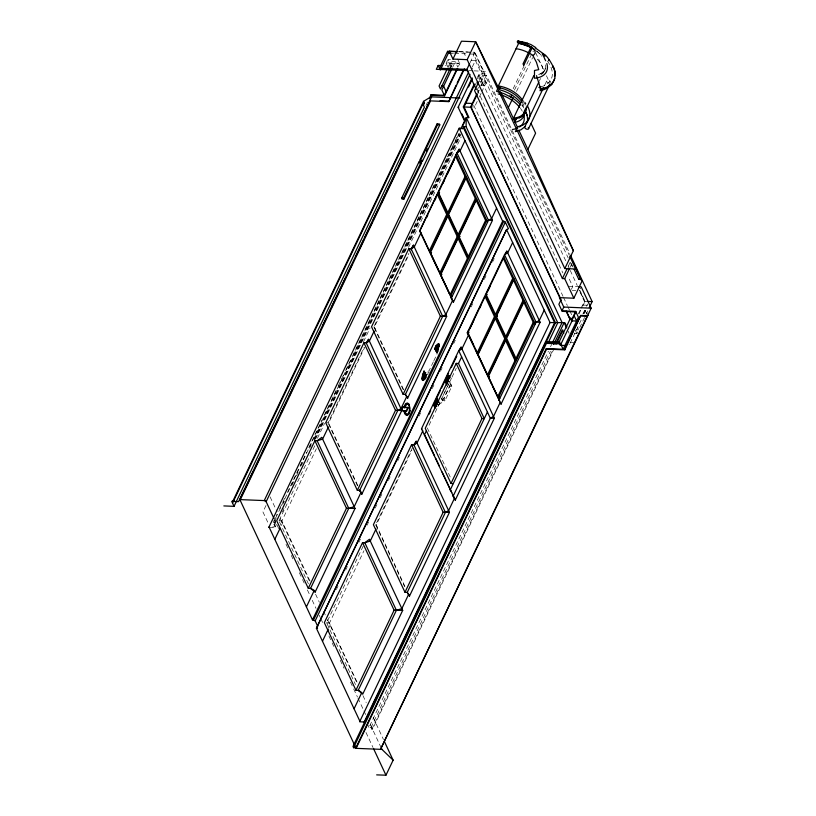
<?xml version="1.0" encoding="UTF-8"?>
<svg xmlns="http://www.w3.org/2000/svg" width="816" height="816" viewBox="0 0 816 816"><rect width="100%" height="100%" fill="white"/><g stroke="black" fill="none" stroke-linecap="round" stroke-linejoin="round"><path stroke-width="0.61" stroke-dasharray="4.08 3.06" d="M425.942 105.611L427.584 102.163M447.525 60.353L446.138 63.271L459.847 63.821L458.204 67.249M448.086 67.096L450.738 61.537L455.308 61.72L457.796 67.055L459.592 63.291L445.893 62.73L449.218 69.85M450.136 67.901L451.064 65.963L445.199 65.729M451.085 66.779L452.146 64.556L450.738 61.537M452.656 67.279L455.308 61.72M479.42 80.458L482.654 73.685L473.515 54.131L474.412 52.244L469.557 52.051M470.118 62.608L474.963 52.438L472.474 52.336M472.321 66.953L475.391 60.506L469.169 60.251M266.006 505.481L262.936 511.928L268.331 523.474M477.493 77.224L478.584 74.939L486.356 75.256L570.017 254.245M477.472 78.734L479.267 74.96L484.255 85.629L479.951 85.456M475.126 85.262L476.473 82.436M477.401 89.587L478.472 87.332M480.634 82.814L484.939 73.777L474.963 52.438M477.564 92.422L478.625 90.199M480.746 85.751L482.338 82.416L486.224 82.569L481.97 91.474M478.186 92.361L479.247 90.137M481.379 85.69L486.356 75.256M275.675 521.006L272.932 526.759L275.216 526.85L273.136 522.403L276.981 514.355M279.715 508.603L285.202 497.097M287.405 492.497L299.472 467.191M300.023 466.038L306.602 452.237M308.795 447.637L321.963 420.036M324.156 415.436L329.093 405.083M331.296 400.483L336.233 390.13M338.426 385.529L343.363 375.176M345.556 370.576L350.492 360.223M352.685 355.623L447.056 157.774M447.607 156.631L451.442 148.573M451.993 147.431L458.572 133.62M273.136 522.403L275.196 522.485L274.36 520.71L459.296 132.977M278.705 528.574L275.043 520.741L276.695 517.283M283.274 503.482L284.376 501.177M292.057 485.071L293.699 481.624M296.453 475.871L298.095 472.413M301.39 465.508L303.032 462.06M309.621 448.249L311.263 444.802M314.007 439.049L459.979 133.008M314.619 439.365L459.969 134.63M314.69 439.671L460.081 134.854M475.391 60.506L485.367 81.845L483.572 85.609L478.584 74.939M268.78 527.462L273.35 527.646L275.543 523.046M315.598 439.049L461.03 134.161M477.197 101.48L474.545 107.039L471.638 106.927M479.318 97.033L481.44 92.585M275.216 526.85L276.308 524.545M282.346 511.897L283.988 508.45M317.444 438.304L324.574 423.351M363.518 341.71L370.107 327.91M408.5 247.411L461.152 137.017M281.683 524.933L282.744 522.719L278.98 520.843L314.976 445.373M325.757 422.78L328.042 422.872L364.018 347.443M374.381 325.727L408.898 253.348M310.039 581.125L281.908 520.945L316.333 448.78M357.796 485.54L328.593 423.065L364.721 347.33M403.583 389.538L374.381 327.063L409.102 254.286M513.182 88.699L523.913 66.208M514.498 90.015L533.062 51.082L533.552 51.326M516.518 91.392L532.613 57.65M541.253 74.786L542.263 72.685A23.582 13.994 25.5 0 0 545.088 62.23M539.458 80.743L540.539 78.489M543.16 72.991L544.67 69.829M544.578 85.415L546.873 80.631M433.337 361.814L429.114 370.668L427.451 371.708M433.867 360.703L437.029 354.062M336.355 589.56L337.997 586.123M345.678 570.027L347.32 566.579M358.826 542.456L360.468 539.009M367.047 525.218L368.689 521.771M375.268 507.98L376.91 504.533M380.205 497.648L381.847 494.2M388.426 480.41L390.068 476.962M397.739 460.877L399.381 457.429M419.108 416.068L420.76 412.621M432.266 388.487L433.908 385.04M440.487 371.249L442.129 367.802M453.635 343.679L455.287 340.231M471.179 306.908L472.821 303.46M484.327 279.327L485.979 275.879M492.548 262.099L494.2 258.652M363.171 546.159L326.624 622.781L355.531 684.614M412.213 448.239L375.686 524.8L404.593 586.643M357.061 682.105L329.47 623.067L363.967 550.739M404.909 586.327L376.247 525.004L411.815 450.422M328.736 628.126L330.296 624.852L326.624 622.781L329.47 623.067M437.906 406.562L439.345 403.553M449.891 382.235L451.819 386.325L444.995 400.625L442.711 400.534L441.711 398.402L447.484 386.294M449.259 382.867L427.523 428.441L451.146 478.972M449.81 381.735L451.442 378.308M451.982 377.176L456.328 368.057M448.759 384.601L449.534 386.223L442.711 400.534L439.396 402.604M450.82 384.183L443.996 398.494L439.263 401.452M568.344 266.138L570.506 261.62L573.097 267.179M570.098 267.362L571.71 263.976M571.394 289.333L572.74 286.508L568.038 276.43M554.176 348.473L372.535 729.3L371.851 729.269L371.015 727.495L368.965 727.413L548.362 351.288M550.565 346.688L551.657 344.383M371.015 727.495L550.423 351.37M581.114 308.142L584.389 301.277L579.401 290.608L580.747 287.793M371.851 729.269L553.493 348.442M578.391 313.854L580.574 309.284M579.034 313.976L582.155 307.214M582.685 306.102L585.072 301.308L580.084 290.639L579.401 290.608M582.859 314.038L586.041 307.367M586.571 306.255L587.632 304.031M583.471 313.772L585.082 310.376L585.766 310.406L587.561 314.252M570.149 343.159L582.002 318.311M584.154 313.793L585.766 310.406M574.525 333.499L576.892 333.601L578.238 330.776M579.748 327.604L585.582 315.374M586.112 314.262L587.704 310.927M544.139 71.471L545.71 68.554M540.906 86.833L544.955 85.486L549.392 82.059L551.871 77.469A33.68 19.982 25.5 0 0 547.393 61.037M543.517 72.155L538.672 74.95M427.604 373.136L429.502 371.953M426.788 374.881L428.451 373.84M438.365 404.777L444.995 400.625L443.996 398.494L441.711 398.402M538.58 74.623L542.263 72.685M278.98 520.843L281.908 520.945M458.755 51.612L468.343 52M458.776 51.785L471.23 52.285M450.901 53.203L453.41 53.305M454.675 53.356L468.486 53.927M469.741 53.978L473.515 54.131M450.483 59.486L447.984 59.384L452.38 68.789M469.18 70.655L472.923 70.808M474.178 70.859L487.907 71.42M482.654 73.685L484.939 73.777M478.655 78.775L484.561 79.019L568.201 257.958M476.921 81.498L485.367 81.845M568.293 286.324L578.779 286.753M572.159 290.323L575.78 290.465M584.389 301.277L585.072 301.308M586.755 301.726L584.807 301.645L579.421 290.108M583.277 305.072L587.999 305.266M576.32 329.735L578.687 329.827M570.068 342.567L573.852 342.72M568.925 344.26L569.609 344.291M449.534 386.223L451.819 386.325L449.494 381.439M274.36 520.71L275.043 520.741M374.381 327.063L373.83 326.869L375.217 328.848M328.042 422.872L328.593 423.065M376.247 525.004L375.686 524.8L377.074 526.779M471.811 68.044L472.739 68.595M536.714 51.235L538.458 52.479M535.643 52.652L544.282 71.125M546.434 75.745L549.392 82.059M522.23 104.591L523.78 107.896M474.412 52.244L569.272 255.184M570.353 262.579L572.516 267.189M482.338 82.416L565.937 261.263M568.089 265.883L569.711 269.341M570.251 270.494L577.259 285.498M585.082 310.376L586.582 313.579M463.498 51.796L466.12 57.406M477.278 89.882L562.887 273.013M457.603 59.027L459.847 63.821M473.719 105.264L562.999 296.279M563.54 297.432L567.314 305.51M567.854 306.663L569.476 310.121M570.007 311.273L571.628 314.741M577.442 327.165L578.269 328.94M575.27 330.133L576.892 333.601M568.13 331.143L569.119 333.285M374.36 328.012L403.267 389.854M328.573 424.014L357.479 485.857M270.106 496.893L277.032 511.714M280.235 518.558L309.652 581.522M315.578 594.201L319.342 602.269M323.656 611.49L325.268 614.948M327.42 619.558L357.041 682.951M362.967 695.63L366.2 702.545M373.198 717.529L383.428 739.429M279.511 521.985L308.417 583.828M286.028 544.231L288.64 549.831M291.261 555.421L292.873 558.878M299.329 572.689L302.022 578.452M302.563 579.605L304.174 583.063M307.408 589.968L310.1 595.721M312.253 600.331L316.016 608.389M319.25 615.305L320.321 617.6M320.861 618.752L323.554 624.515M328.94 636.031L331.622 641.784M332.163 642.937L333.775 646.394M340.241 660.205L344.005 668.273M350.462 682.094L353.155 687.847M353.695 689L357.459 697.058M358 698.21L363.385 709.726M363.926 710.879L366.078 715.479M370.382 724.7L381.429 748.323M367.404 724.078L368.965 727.413M272.932 526.759L273.35 527.646M365.996 732.472L373.004 747.487M522.067 102.051A23.582 13.994 25.5 0 1 524.086 106.284M522.791 100.552A23.582 13.994 25.5 0 1 524.8 104.774M549.78 83.11A2.091 1.244 25.5 0 1 548.311 82.906L547.822 82.661A2.091 1.244 25.5 0 1 546.72 80.917A2.091 1.244 25.5 0 1 548.485 80.325L550.259 81.396A2.091 1.244 25.5 0 1 550.586 82.477M520.455 108.324A26.948 15.994 25.5 0 1 522.281 111.221M524.729 101.949A30.447 18.064 25.5 0 1 526.055 103.744M522.107 104.999A24.613 14.606 25.5 0 1 523.046 106.763M524.933 102.816A24.613 14.606 25.5 0 1 525.779 105.009M537.224 59.15A23.582 13.994 25.5 0 1 542.64 73.981M536.245 50.827A23.582 13.994 25.5 0 1 541.895 56.335M538.091 52.244A23.766 14.096 25.5 0 1 541.334 55.437"/><path stroke-width="1.22" d="M366.792 718.274L364.599 722.874L364.181 721.987L554.615 322.748L463.774 128.408L463.804 126.582L466.089 126.674L557.756 322.789L547.883 343.485M466.089 126.674L466.252 117.524L468.996 117.637L464.008 106.967L474.29 85.405M426.115 374.779L424.616 378.808L422.515 380.399L421.658 378.573L423.892 371.178L426.105 374.85L425.075 377.023M554.778 78.458C552.799 85.19 546.771 89.515 540.019 90.739L540.559 89.607C548.842 88.373 556.339 81.447 555.166 72.583C555.472 69.023 545.078 50.827 542.416 54.499M554.462 76.194L555.155 72.675L553.207 66.178L552.667 67.31M424.606 379.369L423.198 380.429L422.341 378.593L424.575 371.198L423.892 371.178M435.122 408.122L434.265 406.297L435.061 401.911L435.744 401.941L437.702 398.902L436.499 398.902L438.712 402.584M435.744 401.941L434.948 406.327L434.265 406.297M449.524 378.165L449.228 377.023L449.198 378.573M513.539 280.174L523.015 300.441L524.158 300.492L506.92 336.631L505.777 336.59L496.342 316.404L513.539 280.174L514.682 280.225M441.68 65.586L438.161 65.443L436.305 69.319L467.935 70.604M459.949 98.022L430.94 96.839L423.555 101.337L232.733 501.401L238.558 501.636L431.623 96.869L430.624 94.727L444.332 95.288L456.736 69.278M457.521 51.734L447.556 51.326L439.477 68.269L466.885 69.38L476.371 89.678M232.54 503.135L422.912 104.009L424.381 103.112L423.555 101.337M423.29 105.417L424.381 103.112M457.572 51.561L449.29 51.224L440.314 70.043L438.161 65.443M223.849 505.92L234.039 506.338L424.402 107.212L422.912 104.009M429.226 98.716L430.879 95.268L444.577 95.819L457.664 68.391M244.78 489.243L239.843 499.596L264.251 500.585L266.149 501.707L469.996 74.338M245.881 486.938L253.021 471.985M255.765 466.232L259.6 458.174M262.344 452.421L278.256 419.057M281 413.304L286.487 401.798M289.231 396.046L293.077 387.998M294.178 385.693L305.153 362.681M306.245 360.376L311.732 348.871M314.476 343.118L319.964 331.612M322.708 325.859L330.398 309.754M331.49 307.459L338.63 292.495M339.721 290.2L345.209 278.695M347.953 272.942L351.798 264.884M356.184 255.683L363.865 239.578M364.966 237.272L372.106 222.319M373.198 220.014L378.685 208.508M381.429 202.756L385.274 194.708M386.366 192.403L397.341 169.391M398.443 167.086L405.572 152.133M406.674 149.828L412.162 138.322M414.905 132.569L430.277 100.358M447.025 69.319L439.069 86.006L440.477 89.026L450.554 67.891M575.739 269.015L564.815 268.576L467.16 59.65L452.962 59.078L461.489 41.198L475.697 41.769L498.749 88.342M449.218 69.85L450.136 67.901M452.125 68.391L441.833 89.954L444.577 95.819M467.16 59.65L475.697 41.769L573.352 250.696L564.815 268.576M401.635 198.217L418.914 161.986L421.199 162.078L421.617 162.965L403.869 199.175L402.043 199.104L401.635 198.217L403.461 198.288L403.869 199.175M437.09 123.869L419.812 160.099L420.23 160.987L422.515 161.078L439.793 124.848L439.375 123.961L437.09 123.869L437.509 124.756L420.23 160.987M376.655 774.874L385.958 775.2L393.128 760.175L381.929 749.394L356.113 748.343L240.098 500.126L430.522 100.888L448.79 101.633L456.083 85.292M457.164 83.028L463.631 69.482M448.79 101.633L464.416 68.881M426.421 151.133L427.492 148.869M466.885 69.38L469.577 63.74M264.251 500.585L468.649 72.063M462.59 126.072L464.783 121.472L458.133 107.253L472.148 77.887M468.517 86.945L472.291 79.04M468.313 117.606L463.325 106.937L474.229 84.079M478.349 82.722L474.575 90.627L562.418 278.562L564.703 278.654L573.852 298.217L559.348 297.626L563.764 307.071L561.969 310.835L575.668 311.396L578.411 317.261L563.152 349.258L561.153 344.995M268.78 527.462L459.184 128.173L502.646 221.156L312.467 619.864L315.17 620.854L317.75 626.372M477.034 93.534L470.669 106.886L560.194 298.421M471.536 106.315L472.882 103.489L465.803 103.204M473.413 102.377L477.125 94.585M460.765 129.02L466.252 117.524L562.081 322.524L552.208 343.23M462.713 128.877L463.804 126.582L555.472 322.697L468.262 505.532M328.379 427.033L322.626 439.1L317.159 440.793L314.874 440.701L276.695 520.751L308.275 588.316L310.559 588.407L313.385 589.815M374.156 331.072L369.383 341.078L366.2 342.873L363.916 342.781L325.757 422.78L357.337 490.345L359.621 490.436L361.009 492.405L354.205 506.665L348.738 508.358L346.463 508.266L314.874 440.701M421.005 232.846L414.273 246.962L411.091 248.758L408.806 248.666L371.545 326.777L403.124 394.342L405.409 394.434L407.633 398.188L446.678 316.312L413.437 245.188L411.091 248.758L442.67 316.322L405.409 394.434L407.633 398.188M419.618 230.877L456.878 152.755L459.224 149.185L492.476 220.31L453.421 302.195L419.618 230.877L420.169 231.071M459.204 238.354L458.062 238.313L467.456 258.407L468.598 258.448L438.671 194.443L437.305 194.381L419.975 230.714L438.671 270.637M455.665 156.376L465.059 176.46L466.201 176.511L448.963 212.65L447.821 212.599L438.427 192.515L455.665 156.376L456.807 156.417M366.904 342.74L368.546 339.303L401.788 410.428L361.835 494.19L359.621 490.436L397.78 410.438L400.962 408.643L406.796 396.413M411.264 249.737L413.437 245.188M426.686 217.423L427.768 215.149M434.816 200.369L435.907 198.094M442.955 183.304L444.577 179.897M447.29 174.206L454.349 159.426M455.43 157.151L459.224 149.185M438.671 194.443L439.569 192.556L438.427 192.515M274.819 539.325L280.102 528.258M464.998 140.617L460.061 150.97L456.878 152.755L488.458 220.32L451.197 298.442L452.584 300.41L445.852 314.527L442.67 316.322L440.385 316.231L408.806 248.666M498.841 86.404L496.505 91.3L503.962 93.656L511.071 97.196A30.447 18.064 25.5 0 1 520.873 105.08M500.29 87.822L499.341 89.791A24.613 14.606 25.5 0 1 520.271 102.367M446.699 214.475L429.369 250.808L430.736 250.859L448.066 214.537L446.699 214.475L437.305 194.381M447.821 212.599L465.059 176.46M458.062 238.313L440.732 274.635L441.874 274.686L441.048 272.911L439.906 272.86L430.43 252.593L447.76 216.26L448.892 216.311M465.895 178.245L448.657 214.384L458.123 234.651L459.265 234.702L476.503 198.553L475.361 198.512L465.895 178.245L467.027 178.286M511.071 97.196L511.999 95.237M517.813 127.979L508.317 107.651L512.968 97.9M533.868 75.531L512.866 119.575A23.582 13.994 25.5 0 0 516.477 119.003M439.906 272.86L457.225 236.538L447.76 216.26M458.123 234.651L475.361 198.512M441.048 272.911L458.368 236.579L457.225 236.538M469.496 256.571L468.353 256.52L458.959 236.426L476.197 200.287L477.34 200.338M548.505 60.731L549.137 59.701M524.372 112.373L538.917 81.875M543.599 87.496L524.882 126.745L520.873 129.836L515.375 131.662L517.711 126.766L523.209 124.94L527.207 121.849A30.447 18.064 25.5 0 0 527.218 105.58M308.275 588.316L346.463 508.266M546.669 88.526L547.21 87.404M528.595 128.602L549.515 84.731M452.095 296.555L451.268 294.78L450.126 294.729L467.456 258.407M468.353 256.52L485.591 220.381L476.197 200.287M348.738 508.358L310.559 588.407L315.149 592.069L355.042 508.439L321.8 437.325L317.159 440.793L348.738 508.358L355.042 508.439M357.337 490.345L395.495 410.346L363.916 342.781M403.124 394.342L440.385 316.231M451.268 294.78L486.734 220.432L485.591 220.381M551.514 84.793L552.055 83.66M306.408 606.89L314.323 590.284L315.149 592.069M496.577 208.182L491.64 218.535L488.458 220.32L492.476 220.31M402.747 406.96L401.39 410.825L406.643 411.04L408.255 407.653L402.747 406.96L401.39 410.825M573.352 250.696L527.84 149.44L535.602 133.181L530.971 123.287M434.806 348.299L436.101 345.576L438.314 343.648L439.192 345.525L436.968 352.92L434.806 348.299L435.489 348.33L436.784 345.596L438.998 343.679M406.929 409.408L408 407.174M425.758 377.043L424.391 376.992L423.392 374.86L424.422 372.688L425.799 372.749M437.927 351.543L436.55 351.482L435.56 349.35L436.682 347.004L438.049 347.055M436.611 348.595L437.366 347.024L438.355 349.166L437.243 351.512M424.391 376.992L425.422 374.83L424.422 372.688M436.55 351.482L437.672 349.136L436.682 347.004M426.258 376.829L425.299 378.838L424.616 378.808M313.609 619.915L503.788 221.207L505.349 222.146L508.45 228.776L506.573 229.571L316.404 628.269L359.887 721.232M315.17 620.854L505.349 222.146M376.023 528.972L370.27 541.039L364.813 542.732L362.528 542.64L324.34 622.69L355.929 690.254L358.214 690.346L360.958 691.897M422.861 430.777L417.027 443.017L413.845 444.802L411.56 444.71L373.402 524.708L404.981 592.273L407.266 592.365L409.489 596.119L449.443 512.356L416.191 441.242L413.845 444.802L445.424 512.366L407.266 592.365L409.489 596.119M421.474 428.808L458.735 350.686L461.091 347.126L494.333 418.241L455.277 500.126L421.474 428.808L422.035 429.002M485.092 296.514L494.486 316.608L495.618 316.659L478.38 352.798L477.248 352.747L467.854 332.663L485.092 296.514L486.234 296.565L516.151 360.57L515.008 360.529L505.614 340.435L506.756 340.486M496.342 316.404L497.485 316.455L496.607 314.588L495.465 314.537L486.081 294.443L503.319 258.305L504.461 258.356M414.548 444.679L416.191 441.242M429.083 414.222L430.705 410.805M433.418 405.124L440.477 390.334M441.558 388.059L448.606 373.279M451.319 367.598L456.746 356.225M459.459 350.533L461.091 347.126M469.985 328.46L473.79 320.494M479.757 307.989L480.838 305.714M487.886 290.924L490.059 286.375M505.787 253.399L506.879 251.124L540.121 322.249L501.065 404.124L467.262 332.806L504.523 254.694L506.879 251.124M446.801 384.05L445.709 380.562L447.005 377.839L449.218 375.911L447.005 377.839M447.127 379.246L448.586 381.398L447.586 379.267L446.464 381.613L447.005 383.724L446.005 381.592L447.127 379.246L448.494 379.297M322.483 641.223L328.216 629.218M512.642 242.546L507.705 252.899L504.523 254.694L536.102 322.259L498.851 400.37M437.713 400.442L436.682 402.614L437.672 404.746M448.922 378.44C449.269 374.707 447.474 380.858 449.483 377.227M456.215 363.406L481.981 418.526L484.265 418.618L458.5 363.497L456.215 363.406L425.248 428.349L451.003 483.47L453.288 483.562M435.652 406.705C437.009 403.318 434.551 407.357 436.172 406.674M447.005 383.724L448.127 381.378M424.381 435.03L426.482 430.634M458.5 363.497L461.642 356.918M477.248 352.747L494.486 316.608M495.465 314.537L512.703 278.399L503.319 258.305M496.607 314.588L513.845 278.45L512.703 278.399M495.312 318.383L478.074 354.532L487.55 374.799L488.692 374.84L505.93 338.701L504.788 338.66L495.312 318.383L496.454 318.434M487.55 374.799L504.788 338.66M505.777 336.59L523.015 300.441M499.749 398.494L498.913 396.709L497.77 396.668L488.376 376.574L505.614 340.435M524.984 302.267L523.841 302.226L506.603 338.365L515.998 358.459L517.14 358.499M451.003 483.47L481.981 418.526M450.146 490.151L487.407 412.029M355.929 690.254L394.108 610.205L362.528 542.64M497.77 396.668L515.008 360.529M515.998 358.459L533.236 322.32L523.841 302.226M408.653 594.344L401.86 608.603L396.392 610.297L358.214 690.346L362.712 694.192L402.686 610.378L369.444 539.254L364.813 542.732L396.392 610.297L402.686 610.378M404.981 592.273L443.139 512.275L411.56 444.71M498.913 396.709L534.378 322.361L533.236 322.32M354.073 708.788L361.876 692.417M544.221 310.121L539.284 320.474L536.102 322.259L540.121 322.249M562.418 278.562L567.273 268.403M564.703 278.654L569.558 268.495M317.546 628.32L316.404 628.279L506.573 229.571L550.045 322.565L359.621 721.803L364.181 721.987M560.684 300.492L558.889 304.256L562.214 311.365L575.923 311.926L571.475 321.249M559.99 342.149L546.118 341.588L353.002 746.477L353.583 747.721L355.868 747.813L546.292 348.575L564.57 349.319L564.815 349.85L546.547 349.105L546.292 348.575M367.894 715.979L400.248 648.128M401.35 645.833L433.714 577.983M434.806 575.678L467.17 507.838M353.583 747.721L546.7 342.832L560.408 343.393M581.094 279.5L578.809 279.409L579.707 277.522L569.813 256.336M356.113 748.343L546.547 349.105M573.852 298.217L581.93 281.275L572.791 261.722M553.717 344.464L564.142 322.616L566.63 327.95M555.686 343.842L562.275 330.041L563.805 333.316M556.379 343.873L562.958 330.062M571.312 320.535L575.668 311.396M560.378 345.311L572.047 320.841L570.639 317.812L558.96 342.281L560.378 345.311L564.947 345.494M564.57 349.319L580.727 315.435L587.561 315.71L591.172 308.183L581.196 286.844L578.779 286.753M564.815 349.85L580.727 315.435M589.295 307.591L592.151 301.594L570.557 255.408M587.112 316.22L380.521 749.333L588.01 315.211L587.112 316.22L580.972 315.965M403.461 198.288L421.199 162.078M368.546 339.303L366.2 342.873L397.78 410.438L401.788 410.428M438.682 344.811L438.977 346.341L439.008 344.78M438.845 346.3L438.875 344.801L438.753 346.331M423.178 379.144L423.106 377.624L423.31 379.185M552.095 83.426L547.312 87.118L540.753 89.291L536.52 75.664M443.139 512.275L445.424 512.366L448.606 510.581L454.441 498.352L453.053 496.373L490.314 418.251L493.496 416.466L500.228 402.349L501.065 404.124M538.876 87.506L540.906 86.833M234.151 500.83L231.703 501.361L234.039 506.338M442.67 316.322L446.678 316.312M494.333 418.241L490.314 418.251L458.735 350.686L461.917 348.901L468.649 334.784L467.262 332.806L467.823 333.01M445.424 512.366L449.443 512.356M450.901 53.203L448.392 53.101L447.556 51.326M441.354 86.098L443.629 86.19L446.128 91.525M440.018 100.756L448.545 101.102M463.325 106.937L471.087 107.253L561.235 300.104M458.133 107.253L458.827 107.273M437.509 124.756L439.793 124.848M459.204 128.224L463.774 128.408M421.617 162.965L419.332 162.874L418.914 161.986M447.433 211.762L448.565 211.813L448.963 212.65M502.646 221.156L503.788 221.207M458.959 236.426L460.102 236.477M430.43 252.593L431.572 252.644M486.081 294.443L487.223 294.494M587.428 301.41L592.151 301.594M563.764 307.071L591.172 308.183M572.047 320.841L576.616 321.025L574.127 315.69M550.045 322.565L564.825 322.636L566.814 326.91M467.854 332.663L468.996 332.704L468.16 330.929M560.653 343.924L546.955 343.363L546.118 341.588M439.263 344.995L438.722 346.127M436.101 345.576L436.784 345.596M437.672 349.136L438.355 349.166M435.56 349.35L436.244 349.381M434.846 349.534L435.53 349.554L437.111 352.94M488.376 376.574L489.518 376.625M422.453 374.187L423.137 374.218M425.422 374.83L426.105 374.85M423.392 374.86L424.075 374.891M450.106 377.798L448.769 375.89M423.596 377.849L423.055 378.971M421.658 378.573L422.341 378.593M445.709 380.562L445.291 381.776L446.872 385.152M422.515 380.399L423.198 380.429M446.005 381.592L447.372 381.653M403.002 407.439L408.255 407.653M395.495 410.346L397.78 410.438M394.108 610.205L396.392 610.297M535.786 47.573L530.971 44.584L525.922 42.707L520.741 41.545L517.599 42.799A26.03 15.443 25.5 0 1 530.237 46.726M526.759 43.646L517.752 40.8L517.211 41.932L521.71 43.35M523.801 42.891L518.242 41.137C522.322 45.778 529.166 45.441 533.878 49.225M519.18 43.217L521.536 43.962M535.357 47.93L543.14 53.56M516.089 48.705A23.582 13.994 25.5 0 1 532.777 55.396L536.418 62.2L538.744 69.656L534.5 70.472L534.46 78.224A26.03 15.443 25.5 0 0 546.842 63.546M500.443 91.749L508.317 107.651M542.803 54.682L544.619 58.487M527.371 115.586L525.83 112.292A30.447 18.064 25.5 0 1 527.116 122.594M518.874 130.244L527.84 149.44M574.138 269.402L578.809 279.409M449.29 51.224L452.962 59.078M566.63 311.651L569.874 318.587M566.131 311.12L569.905 319.199M461.887 113.842L464.957 120.411M455.981 154.642L487.56 222.207M503.625 256.571L535.204 324.136M422.096 160.191L422.515 161.078M440.732 274.635L450.126 294.729M439.742 272.932L449.371 293.546M450.442 295.831L453.421 302.195M469.19 335.927L472.933 343.944M475.606 349.666L485.245 370.28M486.316 372.575L491.671 384.03M492.742 386.315L499.698 401.207M425.003 435.367L434.642 455.971M435.713 458.266L439.457 466.283M442.129 472.005L451.768 492.619M452.839 494.914L455.277 500.126M406.399 410.53L406.643 411.04M359.938 490.12L361.835 494.19M384.509 741.734L393.128 760.175M265.659 500.647L274.003 518.497M381.429 748.323L381.929 749.394M373.544 748.639L385.958 775.2M269.025 526.932L312.467 619.864M527.34 43.136L528.125 45.482A7.783 4.621 25.5 0 1 534.694 50.572A7.783 4.621 25.5 0 1 532.817 55.345M435.489 348.33L435.53 349.554M524.627 110.313A23.582 13.994 25.5 0 1 519.557 117.82M522.067 102.051A23.582 13.994 25.5 0 0 497.597 87.485L518.599 43.442A23.582 13.994 25.5 0 1 535.286 50.123M525.341 108.803A23.582 13.994 25.5 0 1 513.58 118.075M498.311 85.976A23.582 13.994 25.5 0 1 522.791 100.552M528.268 127.51A2.091 1.244 25.5 0 1 527.789 129.224A2.091 1.244 25.5 0 1 525.045 128.112A2.091 1.244 25.5 0 1 525.535 126.409M513.019 97.645A2.091 1.244 25.5 0 1 509.939 95.788M523.607 114.352A26.948 15.994 25.5 0 1 519.557 127M517.456 128.122A26.948 15.994 25.5 0 1 512.356 129.489M498.148 93.922A26.948 15.994 25.5 0 1 519.731 107.375M524.351 111.109A24.613 14.606 25.5 0 1 514.6 122.431L516.477 118.473A24.613 14.606 25.5 0 0 526.238 107.151M543.374 87.975A35.69 21.175 25.5 0 1 539.957 88.852M542.273 53.723A35.69 21.175 25.5 0 1 545.006 56.243M404.042 407.776A5.957 2.805 -87.7 0 1 408.428 404.175A5.957 2.805 -87.7 0 1 408.255 413.926A5.957 2.805 -87.7 0 1 403.981 410.856M405.348 406.725A5.161 2.428 -87.7 0 1 409.204 405.43M409.571 406.47A5.161 2.428 -87.7 0 1 409.479 411.631M409.071 412.712A5.161 2.428 -87.7 0 1 405.032 410.652M404.726 407.796A5.957 2.805 -87.7 0 1 409.479 404.848M410.101 410.55A5.957 2.805 -87.7 0 1 409.795 412.009M409.326 413.263A5.957 2.805 -87.7 0 1 408.031 414.885M407.306 415.13A5.957 2.805 -87.7 0 1 404.665 410.876M544.629 58.885A26.03 15.443 25.5 0 1 545.7 60.751M531.236 46.675L522.974 63.995A2.846 1.693 25.5 0 1 523.688 65.494L531.95 48.175A2.846 1.693 25.5 0 0 531.236 46.675"/></g></svg>
